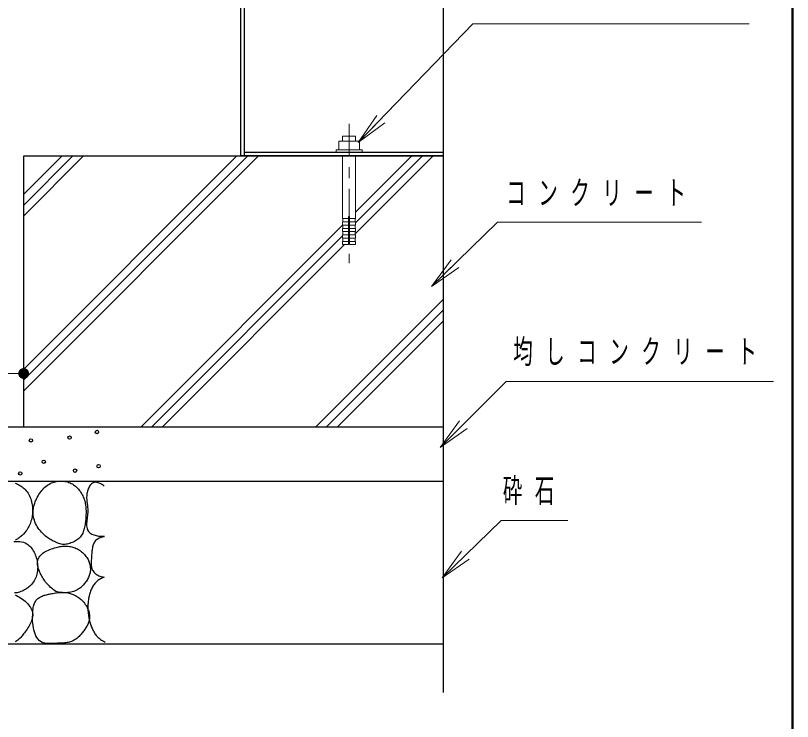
# Model space of a CAD drawing. Units: millimetres on the paper, scale 1:50. Extents: x -385 to 840, y 0 to 267.
# Drawn here: x 768.4 to 840, y 109.9 to 174.9 of the extents above; entities that cross this region are included whole.
import ezdxf

# ---------------------------------------------------------------- set-up
doc = ezdxf.new("R2010")
doc.units = ezdxf.units.MM
doc.linetypes.add('USER2', pattern=[6, 3, -1, 1, -1])
doc.layers.add('1_10', color=7, linetype='Continuous', lineweight=25)
doc.layers.add('LY_3', color=7, linetype='Continuous', lineweight=13)
doc.styles.add('ＭＳ ゴシック', font='')
doc.styles.get('ＭＳ ゴシック').set_extended_font_data('MS Gothic')

# ---------------------------------------------------------------- blocks, each defined once
blk = doc.blocks.new('filled_dot')
at = {"color": 0, "linetype": 'Continuous', "lineweight": -2, "const_width": 1.25}
blk.add_lwpolyline([(-0.625, 0, 1), (0.625, 0, 1)], format="xyb", close=True, dxfattribs=at)

msp = doc.modelspace()

# ---------------------------------------------------------------- linework, layer by layer
at = {"layer": '1_10'}
for p, q in [((807.787, 211.598), (807.787, 112.546)), ((769.125, 162.009), (807.787, 162.009)), ((769.125, 137.009), (769.125, 162.009)), ((807.787, 137.009), (764.125, 137.009)), ((807.787, 132.009), (764.125, 132.009)), ((807.787, 117.009), (764.125, 117.009))]:
    msp.add_line(p, q, dxfattribs=at)
at = {"layer": '1_10', "color": 2}
for p, q in [((789.125, 184.009), (789.125, 162.009)), ((789.445, 184.009), (789.445, 162.009)), ((807.787, 162.009), (789.125, 162.009)), ((807.787, 162.329), (789.445, 162.329))]:
    msp.add_line(p, q, dxfattribs=at)
at = {"layer": '1_10', "lineweight": 13}
for p, q in [((799.975, 163.229), (801.698, 165.736)), ((799.975, 163.229), (802.058, 165.389)), ((802.417, 165.042), (799.975, 163.229)), ((798.175, 163.359), (798.175, 162.559)), ((798.175, 163.359), (800.075, 163.359)), ((798.525, 163.829), (799.725, 163.829)), ((798.525, 163.359), (798.525, 163.829)), ((799.125, 163.359), (799.125, 162.559)), ((799.725, 163.359), (799.725, 163.829)), ((800.075, 163.359), (800.075, 162.559)), ((769.125, 158.468), (772.667, 162.009)), ((769.125, 157.478), (773.657, 162.009)), ((769.125, 156.488), (774.647, 162.009)), ((769.125, 142.345), (788.789, 162.009)), ((769.125, 141.356), (789.779, 162.009)), ((769.125, 140.366), (790.769, 162.009)), ((797.925, 162.559), (800.325, 162.559)), ((797.925, 162.559), (797.925, 162.329)), ((798.525, 156.229), (798.525, 162.009)), ((799.695, 154.814), (806.891, 162.009)), ((799.725, 156.229), (799.725, 162.009)), ((799.725, 156.823), (804.911, 162.009)), ((799.725, 155.833), (805.901, 162.009)), ((800.325, 162.559), (800.325, 162.329)), ((798.525, 156.229), (799.075, 156.229)), ((798.555, 155.929), (798.555, 156.229)), ((799.075, 156.429), (799.175, 156.429)), ((799.075, 153.829), (799.075, 156.429)), ((799.075, 156.173), (799.175, 156.273)), ((799.175, 153.829), (799.175, 156.429)), ((799.725, 156.229), (799.175, 156.229)), ((799.695, 155.929), (799.695, 156.229)), ((779.911, 137.009), (798.531, 155.629)), ((798.525, 155.929), (799.075, 155.929)), ((798.525, 155.629), (798.525, 155.929)), ((798.525, 155.629), (799.075, 155.629)), ((798.555, 155.329), (798.555, 155.629)), ((799.725, 155.929), (799.175, 155.929)), ((799.725, 155.629), (799.175, 155.629)), ((799.695, 155.329), (799.695, 155.629)), ((799.725, 155.629), (799.725, 155.929)), ((798.525, 155.329), (799.075, 155.329)), ((798.525, 155.029), (798.525, 155.329)), ((798.525, 155.029), (799.075, 155.029)), ((798.525, 154.729), (799.075, 154.729)), ((798.525, 154.429), (798.525, 154.729)), ((798.555, 154.729), (798.555, 155.029)), ((799.075, 155.183), (799.175, 155.283)), ((799.725, 155.329), (799.175, 155.329)), ((799.725, 155.029), (799.175, 155.029)), ((799.725, 154.729), (799.175, 154.729)), ((799.695, 154.729), (799.695, 155.029)), ((799.725, 155.029), (799.725, 155.329)), ((799.725, 154.429), (799.725, 154.729)), ((780.901, 137.009), (798.525, 154.633)), ((798.525, 154.429), (799.075, 154.429)), ((798.525, 153.829), (798.525, 154.129)), ((798.525, 154.129), (799.075, 154.129)), ((798.555, 154.129), (798.555, 154.429)), ((799.075, 154.194), (799.175, 154.294)), ((799.725, 154.429), (799.175, 154.429)), ((799.725, 154.129), (799.175, 154.129)), ((799.695, 154.129), (799.695, 154.429)), ((799.725, 153.829), (799.725, 154.129)), ((781.891, 137.009), (798.711, 153.829)), ((798.525, 153.829), (799.075, 153.829)), ((799.725, 153.829), (799.175, 153.829)), ((806.73, 149.977), (808.531, 152.428)), ((806.73, 149.977), (808.88, 152.07)), ((809.229, 151.711), (806.73, 149.977)), ((796.033, 137.009), (807.787, 148.763)), ((797.023, 137.009), (807.787, 147.773)), ((798.013, 137.009), (807.787, 146.783)), ((759.587, 141.949), (769.125, 141.949)), ((807.531, 135.126), (809.299, 137.601)), ((807.531, 135.126), (809.652, 137.247)), ((810.006, 136.894), (807.531, 135.126)), ((807.691, 123.119), (809.496, 125.567)), ((807.691, 123.119), (809.844, 125.209)), ((810.192, 124.85), (807.691, 123.119))]:
    msp.add_line(p, q, dxfattribs=at)
at = {"layer": '1_10', "color": 2, "linetype": 'USER2', "lineweight": 13}
msp.add_line((799.125, 164.968), (799.125, 152.105), dxfattribs=at)
at = {"layer": '1_10', "lineweight": 13}
for points in [[(799.975, 163.229), (810.535, 174.178), (836.021, 174.178)], [(806.73, 149.977), (812.814, 155.9), (831.614, 155.9)], [(807.531, 135.126), (813.614, 141.209), (838.255, 141.209)], [(807.691, 123.119), (813.134, 128.402), (819.294, 128.402)]]:
    msp.add_lwpolyline(points, dxfattribs=at)
at = {"layer": '1_10'}
for points in [[(768.333, 131.849), (768.448, 131.807), (768.561, 131.758), (768.671, 131.702), (768.779, 131.64), (768.884, 131.573), (768.985, 131.5), (769.081, 131.422), (769.173, 131.339), (769.26, 131.252), (769.357, 131.144), (769.445, 131.03), (769.526, 130.911), (769.6, 130.788), (769.666, 130.661), (769.724, 130.531), (769.776, 130.397), (769.821, 130.26), (769.859, 130.121), (769.89, 129.98), (769.914, 129.838), (769.932, 129.694), (769.944, 129.55), (769.949, 129.405), (769.948, 129.26), (769.942, 129.127), (769.931, 128.994), (769.915, 128.862), (769.894, 128.731), (769.868, 128.602), (769.836, 128.473), (769.8, 128.346), (769.759, 128.221), (769.713, 128.098), (769.662, 127.977), (769.606, 127.859), (769.545, 127.743), (769.479, 127.63), (769.408, 127.52), (769.333, 127.413), (769.273, 127.335), (769.21, 127.259), (769.145, 127.185), (769.078, 127.114), (769.008, 127.045), (768.935, 126.978), (768.861, 126.914), (768.784, 126.852), (768.705, 126.793), (768.624, 126.737), (768.541, 126.684), (768.457, 126.634), (768.37, 126.587)], [(776.552, 131.578), (776.47, 131.638), (776.381, 131.697), (776.288, 131.751), (776.191, 131.801), (776.093, 131.845), (775.993, 131.88), (775.894, 131.905), (775.796, 131.918), (775.701, 131.919), (775.611, 131.904), (775.531, 131.877), (775.456, 131.836), (775.386, 131.783), (775.321, 131.72), (775.26, 131.648), (775.205, 131.568), (775.154, 131.481), (775.109, 131.389), (775.068, 131.292), (775.033, 131.193), (775.003, 131.092), (774.978, 130.991), (774.959, 130.89), (774.943, 130.775), (774.933, 130.662), (774.929, 130.551), (774.931, 130.443), (774.936, 130.335), (774.944, 130.229), (774.955, 130.124), (774.968, 130.019), (774.981, 129.913), (774.994, 129.808), (775.007, 129.701), (775.018, 129.594), (775.026, 129.485), (775.031, 129.374), (775.031, 129.26), (775.026, 129.126), (775.016, 128.99), (775.002, 128.851), (774.986, 128.712), (774.969, 128.573), (774.954, 128.434), (774.94, 128.298), (774.931, 128.164), (774.927, 128.033), (774.93, 127.908), (774.942, 127.787), (774.964, 127.673), (774.997, 127.566), (775.043, 127.467), (775.104, 127.377), (775.165, 127.31), (775.237, 127.25), (775.317, 127.196), (775.405, 127.148), (775.499, 127.105), (775.6, 127.068), (775.705, 127.036), (775.813, 127.01), (775.924, 126.988), (776.037, 126.97), (776.15, 126.957), (776.263, 126.948), (776.375, 126.942), (776.483, 126.941), (776.589, 126.942)], [(776.552, 126.906), (776.456, 126.887), (776.358, 126.863), (776.262, 126.834), (776.166, 126.8), (776.074, 126.76), (775.985, 126.714), (775.902, 126.663), (775.825, 126.606), (775.756, 126.544), (775.695, 126.476), (775.642, 126.403), (775.597, 126.324), (775.559, 126.241), (775.526, 126.154), (775.499, 126.063), (775.476, 125.968), (775.458, 125.87), (775.442, 125.77), (775.43, 125.667), (775.419, 125.562), (775.41, 125.456), (775.402, 125.348), (775.393, 125.24), (775.384, 125.117), (775.374, 124.994), (775.365, 124.871), (775.357, 124.749), (775.352, 124.629), (775.35, 124.511), (775.352, 124.395), (775.359, 124.282), (775.372, 124.172), (775.391, 124.066), (775.417, 123.964), (775.452, 123.867), (775.495, 123.776), (775.548, 123.69), (775.611, 123.61), (775.672, 123.549), (775.74, 123.492), (775.813, 123.44), (775.892, 123.392), (775.976, 123.348), (776.062, 123.309), (776.152, 123.274), (776.243, 123.243), (776.334, 123.217), (776.426, 123.194), (776.516, 123.175)], [(768.215, 126.461), (768.402, 126.471), (768.584, 126.471), (768.761, 126.459), (768.933, 126.432), (769.098, 126.39), (769.255, 126.332), (769.405, 126.254), (769.507, 126.187), (769.603, 126.11), (769.696, 126.024), (769.783, 125.93), (769.865, 125.829), (769.943, 125.72), (770.015, 125.606), (770.081, 125.486), (770.142, 125.361), (770.197, 125.233), (770.247, 125.1), (770.29, 124.966), (770.327, 124.829), (770.358, 124.691), (770.383, 124.552), (770.401, 124.413), (770.412, 124.274), (770.417, 124.136), (770.415, 123.998), (770.407, 123.862), (770.392, 123.728), (770.37, 123.595), (770.341, 123.464), (770.305, 123.336), (770.263, 123.21), (770.214, 123.088), (770.158, 122.968), (770.095, 122.852), (770.025, 122.74), (769.948, 122.632), (769.872, 122.537), (769.79, 122.446), (769.704, 122.359), (769.612, 122.277), (769.516, 122.199), (769.416, 122.126), (769.312, 122.058), (769.205, 121.995), (769.095, 121.938), (768.982, 121.887), (768.867, 121.842), (768.75, 121.803), (768.632, 121.771), (768.512, 121.745), (768.391, 121.727), (768.289, 121.717)], [(776.552, 123.175), (776.465, 123.141), (776.379, 123.103), (776.293, 123.061), (776.21, 123.016), (776.128, 122.968), (776.049, 122.917), (775.972, 122.862), (775.898, 122.803), (775.828, 122.741), (775.756, 122.669), (775.687, 122.593), (775.623, 122.513), (775.564, 122.429), (775.508, 122.343), (775.456, 122.253), (775.407, 122.161), (775.363, 122.066), (775.322, 121.97), (775.284, 121.872), (775.249, 121.772), (775.217, 121.671), (775.189, 121.569), (775.163, 121.467), (775.14, 121.365), (775.121, 121.268), (775.103, 121.171), (775.089, 121.074), (775.076, 120.977), (775.065, 120.881), (775.057, 120.784), (775.05, 120.687), (775.046, 120.591), (775.043, 120.494), (775.043, 120.398), (775.044, 120.301), (775.047, 120.205), (775.052, 120.108), (775.059, 120.012), (775.067, 119.916), (775.078, 119.817), (775.09, 119.718), (775.104, 119.619), (775.12, 119.521), (775.138, 119.423), (775.158, 119.325), (775.18, 119.227), (775.204, 119.13), (775.23, 119.034), (775.258, 118.938), (775.288, 118.842), (775.32, 118.747), (775.354, 118.653), (775.391, 118.56), (775.43, 118.467), (775.469, 118.38), (775.51, 118.294), (775.553, 118.209), (775.599, 118.125), (775.648, 118.044), (775.7, 117.964), (775.754, 117.887), (775.812, 117.812), (775.873, 117.739), (775.937, 117.67), (776.003, 117.605), (776.073, 117.544), (776.145, 117.485), (776.22, 117.429), (776.298, 117.377), (776.377, 117.328), (776.458, 117.282), (776.541, 117.239), (776.625, 117.199)], [(768.332, 121.536), (768.463, 121.473), (768.602, 121.401), (768.74, 121.322), (768.876, 121.238), (769.009, 121.148), (769.137, 121.053), (769.26, 120.952), (769.376, 120.848), (769.485, 120.739), (769.585, 120.626), (769.676, 120.509), (769.756, 120.389), (769.824, 120.265), (769.88, 120.139), (769.922, 120.01), (769.948, 119.88), (769.959, 119.758), (769.957, 119.635), (769.944, 119.511), (769.92, 119.386), (769.886, 119.26), (769.843, 119.134), (769.791, 119.008), (769.732, 118.883), (769.667, 118.758), (769.596, 118.633), (769.52, 118.51), (769.441, 118.388), (769.358, 118.268), (769.274, 118.149), (769.188, 118.032), (769.124, 117.948), (769.059, 117.864), (768.994, 117.783), (768.928, 117.705), (768.86, 117.629), (768.791, 117.556), (768.721, 117.486), (768.648, 117.421), (768.573, 117.359), (768.496, 117.302), (768.416, 117.251), (768.332, 117.204)]]:
    msp.add_lwpolyline(points, dxfattribs=at)
for points in [[(772.814, 126.174), (772.703, 126.198), (772.593, 126.225), (772.484, 126.255), (772.375, 126.288), (772.268, 126.325), (772.161, 126.364), (772.056, 126.407), (771.952, 126.452), (771.848, 126.501), (771.747, 126.553), (771.646, 126.609), (771.548, 126.667), (771.45, 126.729), (771.355, 126.795), (771.261, 126.864), (771.133, 126.966), (771.008, 127.075), (770.889, 127.189), (770.774, 127.31), (770.666, 127.435), (770.563, 127.565), (770.468, 127.7), (770.379, 127.839), (770.299, 127.982), (770.227, 128.127), (770.163, 128.276), (770.11, 128.427), (770.066, 128.58), (770.032, 128.735), (770.01, 128.891), (770.001, 128.993), (769.998, 129.095), (769.999, 129.196), (770.004, 129.299), (770.013, 129.401), (770.027, 129.503), (770.044, 129.604), (770.066, 129.706), (770.091, 129.807), (770.12, 129.908), (770.152, 130.008), (770.187, 130.107), (770.226, 130.206), (770.267, 130.304), (770.312, 130.401), (770.378, 130.534), (770.449, 130.664), (770.526, 130.792), (770.607, 130.916), (770.694, 131.036), (770.785, 131.151), (770.882, 131.262), (770.983, 131.367), (771.089, 131.466), (771.2, 131.559), (771.315, 131.645), (771.435, 131.724), (771.559, 131.795), (771.688, 131.857), (771.822, 131.911), (771.93, 131.947), (772.04, 131.977), (772.153, 132.001), (772.267, 132.019), (772.382, 132.031), (772.498, 132.038), (772.614, 132.038), (772.73, 132.033), (772.845, 132.021), (772.959, 132.003), (773.073, 131.98), (773.184, 131.95), (773.293, 131.914), (773.4, 131.873), (773.504, 131.825), (773.612, 131.767), (773.716, 131.702), (773.816, 131.631), (773.911, 131.554), (774.003, 131.472), (774.09, 131.384), (774.173, 131.293), (774.252, 131.197), (774.325, 131.097), (774.395, 130.994), (774.459, 130.888), (774.519, 130.78), (774.574, 130.67), (774.624, 130.558), (774.669, 130.444), (774.712, 130.321), (774.748, 130.197), (774.78, 130.072), (774.806, 129.946), (774.828, 129.819), (774.845, 129.691), (774.858, 129.563), (774.866, 129.433), (774.872, 129.303), (774.873, 129.172), (774.872, 129.039), (774.868, 128.907), (774.861, 128.773), (774.852, 128.638), (774.841, 128.503), (774.83, 128.383), (774.818, 128.263), (774.803, 128.143), (774.786, 128.024), (774.766, 127.905), (774.743, 127.788), (774.716, 127.673), (774.685, 127.56), (774.65, 127.45), (774.61, 127.342), (774.565, 127.238), (774.514, 127.138), (774.457, 127.042), (774.394, 126.95), (774.324, 126.864), (774.249, 126.785), (774.169, 126.712), (774.083, 126.643), (773.992, 126.579), (773.897, 126.52), (773.797, 126.466), (773.694, 126.416), (773.588, 126.371), (773.48, 126.33), (773.37, 126.293), (773.259, 126.261), (773.148, 126.233), (773.036, 126.209), (772.924, 126.189)], [(772.081, 121.86), (771.975, 121.932), (771.872, 122.007), (771.773, 122.086), (771.676, 122.167), (771.582, 122.252), (771.491, 122.34), (771.402, 122.431), (771.316, 122.525), (771.233, 122.623), (771.152, 122.724), (771.074, 122.829), (770.999, 122.937), (770.925, 123.049), (770.855, 123.164), (770.786, 123.283), (770.733, 123.382), (770.682, 123.482), (770.633, 123.584), (770.588, 123.688), (770.546, 123.792), (770.508, 123.897), (770.475, 124.001), (770.447, 124.106), (770.425, 124.209), (770.409, 124.312), (770.4, 124.413), (770.398, 124.512), (770.404, 124.608), (770.418, 124.702), (770.441, 124.793), (770.485, 124.907), (770.544, 125.014), (770.616, 125.116), (770.701, 125.212), (770.798, 125.302), (770.904, 125.387), (771.019, 125.466), (771.142, 125.54), (771.272, 125.609), (771.407, 125.673), (771.547, 125.731), (771.689, 125.784), (771.834, 125.833), (771.979, 125.876), (772.124, 125.915), (772.24, 125.943), (772.355, 125.967), (772.47, 125.988), (772.583, 126.006), (772.695, 126.02), (772.806, 126.03), (772.917, 126.035), (773.026, 126.037), (773.134, 126.034), (773.241, 126.027), (773.348, 126.014), (773.453, 125.997), (773.557, 125.975), (773.661, 125.948), (773.763, 125.915), (773.869, 125.874), (773.973, 125.828), (774.076, 125.777), (774.177, 125.719), (774.275, 125.657), (774.371, 125.589), (774.464, 125.517), (774.553, 125.44), (774.639, 125.359), (774.72, 125.274), (774.798, 125.185), (774.87, 125.092), (774.938, 124.995), (775, 124.896), (775.057, 124.793), (775.099, 124.708), (775.136, 124.621), (775.169, 124.533), (775.198, 124.444), (775.223, 124.353), (775.243, 124.262), (775.259, 124.17), (775.27, 124.078), (775.276, 123.986), (775.277, 123.893), (775.273, 123.801), (775.263, 123.704), (775.247, 123.607), (775.227, 123.511), (775.201, 123.416), (775.17, 123.322), (775.134, 123.229), (775.094, 123.138), (775.05, 123.048), (775.002, 122.96), (774.951, 122.874), (774.896, 122.789), (774.837, 122.707), (774.776, 122.627), (774.712, 122.55), (774.645, 122.475), (774.576, 122.402), (774.504, 122.333), (774.43, 122.267), (774.354, 122.204), (774.275, 122.145), (774.193, 122.089), (774.11, 122.037), (774.024, 121.989), (773.936, 121.946), (773.821, 121.898), (773.704, 121.856), (773.584, 121.821), (773.461, 121.793), (773.337, 121.77), (773.211, 121.754), (773.084, 121.745), (772.956, 121.74), (772.829, 121.742), (772.701, 121.749), (772.574, 121.761), (772.448, 121.778), (772.323, 121.801), (772.201, 121.828)], [(769.967, 119.703), (769.961, 119.798), (769.959, 119.896), (769.96, 119.995), (769.965, 120.095), (769.974, 120.195), (769.986, 120.294), (770.003, 120.393), (770.025, 120.49), (770.051, 120.585), (770.081, 120.678), (770.117, 120.767), (770.158, 120.853), (770.204, 120.935), (770.255, 121.012), (770.312, 121.083), (770.374, 121.148), (770.441, 121.208), (770.513, 121.263), (770.59, 121.313), (770.67, 121.358), (770.755, 121.4), (770.842, 121.437), (770.932, 121.472), (771.025, 121.503), (771.119, 121.531), (771.215, 121.557), (771.312, 121.581), (771.41, 121.603), (771.508, 121.624), (771.606, 121.644), (771.716, 121.665), (771.826, 121.686), (771.935, 121.705), (772.044, 121.722), (772.152, 121.737), (772.259, 121.75), (772.366, 121.761), (772.472, 121.769), (772.578, 121.774), (772.683, 121.776), (772.788, 121.775), (772.892, 121.77), (772.996, 121.761), (773.099, 121.748), (773.202, 121.73), (773.304, 121.708), (773.405, 121.682), (773.505, 121.651), (773.605, 121.616), (773.703, 121.576), (773.8, 121.532), (773.896, 121.484), (773.99, 121.432), (774.081, 121.376), (774.171, 121.315), (774.259, 121.251), (774.344, 121.182), (774.426, 121.11), (774.506, 121.034), (774.583, 120.954), (774.661, 120.864), (774.736, 120.769), (774.807, 120.672), (774.872, 120.571), (774.933, 120.467), (774.988, 120.361), (775.037, 120.252), (775.081, 120.142), (775.118, 120.031), (775.148, 119.919), (775.171, 119.806), (775.187, 119.693), (775.195, 119.581), (775.195, 119.469), (775.187, 119.358), (775.173, 119.266), (775.154, 119.175), (775.129, 119.085), (775.1, 118.996), (775.065, 118.908), (775.027, 118.821), (774.984, 118.735), (774.939, 118.65), (774.89, 118.565), (774.838, 118.482), (774.783, 118.399), (774.727, 118.317), (774.669, 118.236), (774.61, 118.157), (774.55, 118.079), (774.489, 118.003), (774.426, 117.928), (774.362, 117.855), (774.296, 117.784), (774.229, 117.716), (774.16, 117.65), (774.09, 117.588), (774.018, 117.528), (773.945, 117.472), (773.869, 117.419), (773.793, 117.371), (773.714, 117.327), (773.634, 117.287), (773.537, 117.246), (773.437, 117.212), (773.336, 117.182), (773.232, 117.158), (773.127, 117.139), (773.02, 117.123), (772.911, 117.11), (772.8, 117.101), (772.688, 117.094), (772.575, 117.089), (772.461, 117.085), (772.345, 117.082), (772.229, 117.079), (772.112, 117.075), (771.994, 117.071), (771.89, 117.067), (771.786, 117.062), (771.682, 117.058), (771.579, 117.054), (771.477, 117.053), (771.377, 117.054), (771.279, 117.059), (771.183, 117.067), (771.089, 117.081), (770.999, 117.1), (770.912, 117.125), (770.83, 117.158), (770.688, 117.237), (770.56, 117.34), (770.446, 117.465), (770.345, 117.608), (770.256, 117.767), (770.18, 117.941), (770.115, 118.125), (770.062, 118.318), (770.019, 118.518), (769.987, 118.721), (769.965, 118.925), (769.952, 119.128), (769.948, 119.327), (769.953, 119.519)]]:
    msp.add_lwpolyline(points, close=True, dxfattribs=at)
for centre in [(773.353, 136.04), (775.882, 136.556), (769.791, 135.781), (770.978, 133.82), (776.037, 133.407), (768.81, 132.736), (773.869, 132.994)]:
    msp.add_circle(centre, 0.155, dxfattribs=at)
at = {"layer": 'LY_3', "lineweight": 50}
msp.add_line((840, 0), (840, 267), dxfattribs=at)

# ---------------------------------------------------------------- block references
at = {"layer": '1_10', "lineweight": 13, "xscale": 0.4, "yscale": 0.4, "rotation": 180}
msp.add_blockref('filled_dot', (769.125, 141.949), dxfattribs=at)

# ---------------------------------------------------------------- texts
at = {"layer": '1_10', "char_height": 2.199, "attachment_point": 4, "style": 'ＭＳ ゴシック'}
for s, insert in [('\\T1.64;\\W0.6;コンクリート', (813.614, 158.55)), ('\\T1.64;\\W0.6;均しコンクリート', (814.255, 143.859)), ('\\T1.64;\\W0.6;砕石', (813.294, 131.052))]:
    msp.add_mtext(s, dxfattribs=dict(at, insert=insert))

doc.saveas('drawing.dxf')
